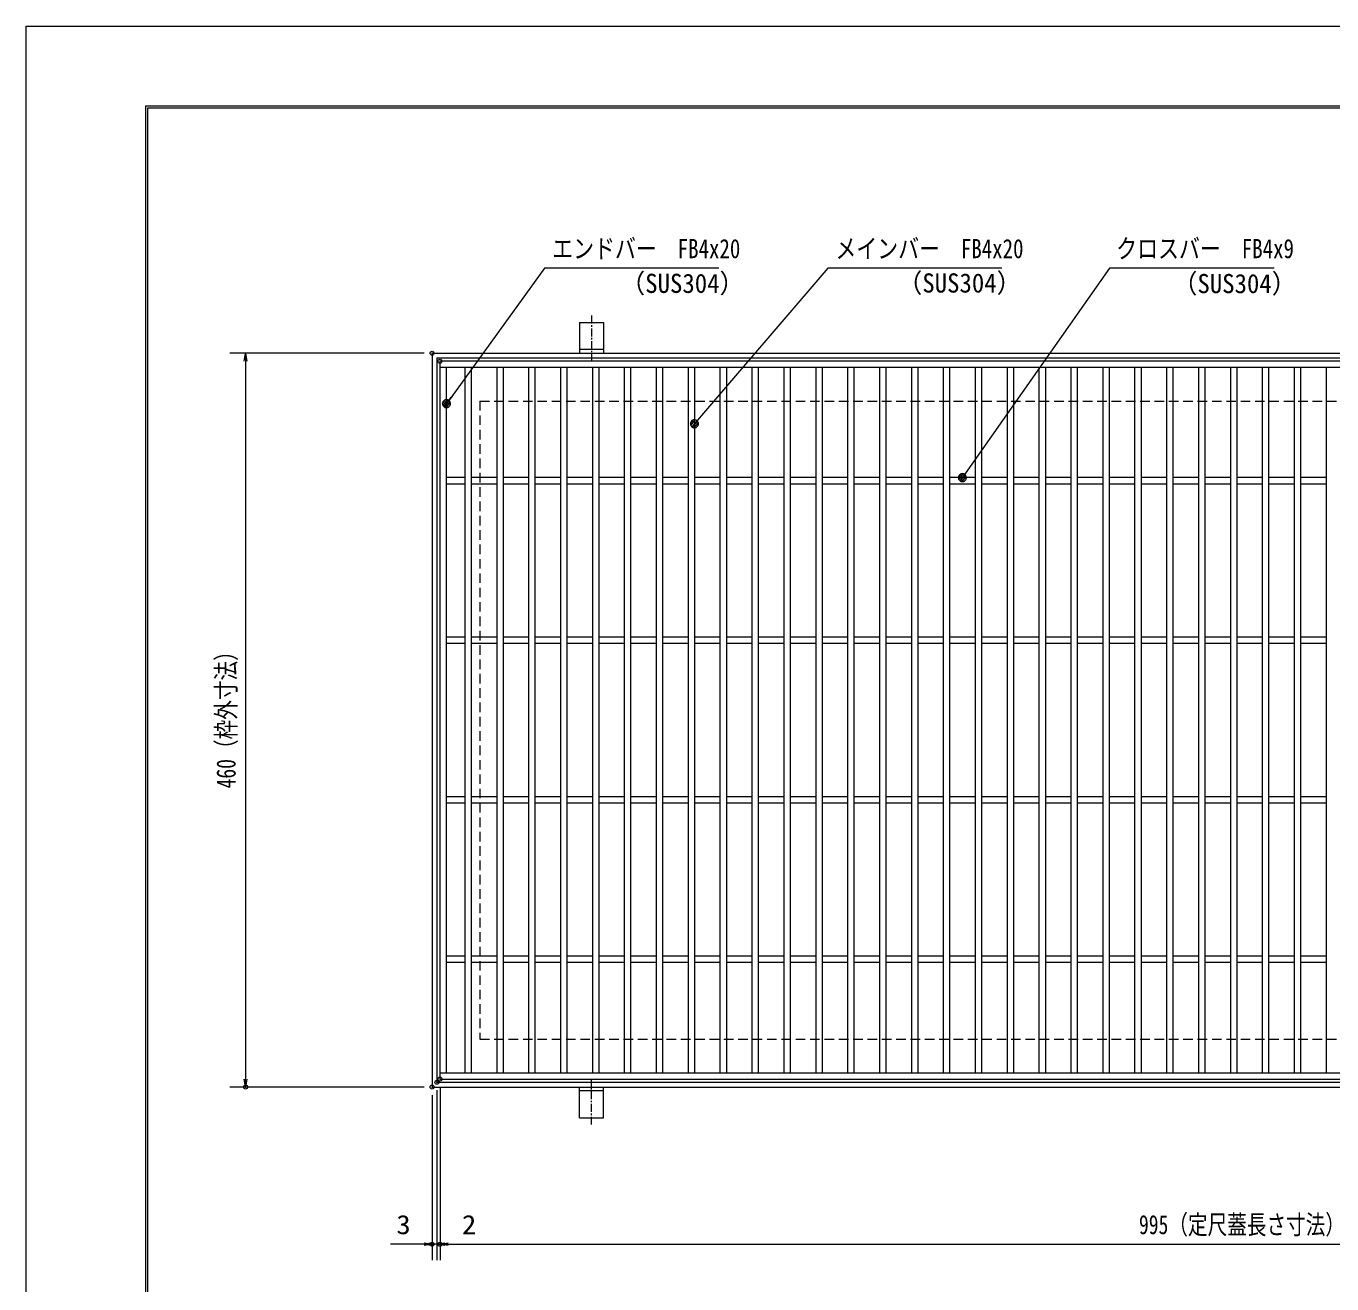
# Model space of a CAD drawing. Units: millimetres, scale not verified. Extents: x -1050 to 1050, y -742 to 742.
# Drawn here: x -1050 to -231, y -46 to 742 of the extents above; entities that cross this region are included whole.
import ezdxf
from ezdxf.enums import TextEntityAlignment as Align

# ---------------------------------------------------------------- set-up
doc = ezdxf.new("R2010")
doc.units = ezdxf.units.MM
doc.header["$LTSCALE"] = 5
doc.header["$PDMODE"] = 32
doc.header["$PDSIZE"] = 2.5
doc.linetypes.add('CHAIN1', pattern=[8, 5, -1, 1, -1])
doc.linetypes.add('DASHED1', pattern=[1.8, 1.2, -0.6])
for name, color, linetype, lineweight in [('0-0_7-図\u3000枠', 4, 'Continuous', 9), ('0-1_寸法注釈', 2, 'Continuous', 9), ('0-2_0', 2, 'Continuous', 9), ('0-3_DEFPOINTS', 134, 'Continuous', 9), ('0-4_アンカー', 7, 'Continuous', 9), ('0-5_枠', 7, 'Continuous', 9), ('0-8_蓋', 5, 'Continuous', 9), ('0-9_溝開口', 4, 'DASHED1', 9)]:
    doc.layers.add(name, color=color, linetype=linetype, lineweight=lineweight)
doc.styles.add('ＭＳ ゴシック', font='')
doc.styles.get('ＭＳ ゴシック').set_extended_font_data('MS Gothic')

# ---------------------------------------------------------------- blocks, each defined once
blk = doc.blocks.new('_OPEN')
at = {"layer": '0-2_0'}
blk.add_line((0, 0), (-5, 0), dxfattribs=at)
blk.add_lwpolyline([(-5, 0.833), (0, 0), (-5, -0.833)], dxfattribs=at)
blk = doc.blocks.new('A$C5D7C781A')
at = {"layer": '0-4_アンカー', "color": 6, "linetype": 'CHAIN1'}
blk.add_line((37.5, 140.11), (37.5, 0), dxfattribs=at)
at = {"layer": '0-4_アンカー'}
for p, q in [((0, 118.78), (0, 22.26)), ((0, 118.78), (75, 118.78)), ((75, 118.78), (75, 22.26)), ((75, 33.76), (0, 33.76)), ((0, 22.26), (75, 22.26))]:
    blk.add_line(p, q, dxfattribs=at)
blk = doc.blocks.new('_Dot')
at = {"layer": '0-2_0'}
for p, q in [((-2.5, 0), (-5, 0)), ((2.445, 0.5), (-2.445, 0.5)), ((1.997, 1.5), (-1.997, 1.5)), ((2.289, -0.995), (-2.289, -0.995)), ((1.499, -1.995), (-1.499, -1.995))]:
    blk.add_line(p, q, dxfattribs=at)
for points in [[(2.5, 0), (2.48, 0.313), (2.421, 0.622), (2.324, 0.92), (2.191, 1.204), (2.023, 1.469), (1.822, 1.711), (1.594, 1.926), (1.34, 2.111), (1.064, 2.262), (0.773, 2.378), (0.468, 2.456), (0.157, 2.495), (-0.157, 2.495), (-0.468, 2.456), (-0.773, 2.378), (-1.064, 2.262), (-1.34, 2.111), (-1.594, 1.926), (-1.822, 1.711), (-2.023, 1.469), (-2.191, 1.204), (-2.324, 0.92), (-2.421, 0.622), (-2.48, 0.313), (-2.5, 0), (0, 0)], [(-2.5, 0), (-2.48, -0.313), (-2.421, -0.622), (-2.324, -0.92), (-2.191, -1.204), (-2.023, -1.469), (-1.822, -1.711), (-1.594, -1.926), (-1.34, -2.111), (-1.064, -2.262), (-0.773, -2.378), (-0.468, -2.456), (-0.157, -2.495), (0.157, -2.495), (0.468, -2.456), (0.773, -2.378), (1.064, -2.262), (1.34, -2.111), (1.594, -1.926), (1.822, -1.711), (2.023, -1.469), (2.191, -1.204), (2.324, -0.92), (2.421, -0.622), (2.48, -0.313), (2.5, 0), (0, 0)]]:
    blk.add_lwpolyline(points, close=True, dxfattribs=at)

msp = doc.modelspace()

# ---------------------------------------------------------------- linework, layer by layer
at = {"layer": '0-0_7-図\u3000枠'}
for p, q in [((-975, -692.5), (-975, 692.5)), ((-973.75, -691.25), (-973.75, 691.25)), ((-973.75, 691.25), (998.75, 691.25))]:
    msp.add_line(p, q, dxfattribs=at)
msp.add_lwpolyline([(-975, 692.5), (1000, 692.5), (1000, -692.5)], dxfattribs=at)
at = {"layer": '0-1_寸法注釈'}
for p, q in [((-800.45, 537.475), (-922.363, 537.475)), ((-912.363, 532.475), (-912.363, 82.475)), ((-800.45, 77.475), (-922.363, 77.475)), ((-792.45, 75.475), (-792.45, -31.047)), ((-792.45, 75.475), (-792.45, -31.047)), ((-790.45, 77.475), (-790.45, -31.047)), ((-790.45, 77.475), (-790.45, -31.047)), ((-795.45, 72.475), (-795.45, -31.047)), ((-800.45, -21.047), (-821.563, -21.047)), ((-797.45, -21.047), (-802.45, -21.047)), ((-792.45, -21.047), (-795.45, -21.047)), ((-792.45, -21.047), (-790.45, -21.047)), ((-787.45, -21.047), (-782.45, -21.047)), ((-785.45, -21.047), (199.55, -21.047)), ((-785.45, -21.047), (-764.337, -21.047))]:
    msp.add_line(p, q, dxfattribs=at)
for points in [[(-615.707, 590.749), (-724.931, 590.749), (-785.857, 506.667)], [(-438.147, 590.749), (-547.371, 590.749), (-630.295, 493.985)], [(-267.513, 590.749), (-370.72, 590.749), (-462.371, 460.29)]]:
    msp.add_lwpolyline(points, dxfattribs=at)
at = {"layer": '0-3_DEFPOINTS'}
msp.add_lwpolyline([(-1050, -742.5), (-1050, 742.5), (1050, 742.5), (1050, -742.5)], close=True, dxfattribs=at)
for p in [(-795.45, 537.475), (-790.45, 82.475), (-912.363, 77.475), (-795.45, 77.475), (-795.45, 77.475), (-792.45, 80.475), (-795.45, -21.047), (-790.45, -21.047)]:
    msp.add_point(p, dxfattribs=at)
at = {"layer": '0-5_枠'}
for p, q in [((-795.45, 537.475), (409.55, 537.475)), ((-795.45, 537.475), (-795.45, 77.475)), ((-792.45, 534.475), (407.714, 534.475)), ((-792.45, 534.475), (-792.45, 80.475)), ((-795.45, 77.475), (409.55, 77.475)), ((-792.45, 80.475), (411.386, 80.475))]:
    msp.add_line(p, q, dxfattribs=at)
at = {"layer": '0-8_蓋'}
for p, q in [((204.55, 532.475), (-790.45, 532.475)), ((-790.45, 82.475), (-790.45, 532.475)), ((204.55, 528.475), (-790.45, 528.475)), ((-786.45, 86.475), (-786.45, 528.475)), ((-774.95, 528.475), (-774.95, 86.475)), ((-770.95, 528.475), (-770.95, 86.475)), ((-754.95, 528.475), (-754.95, 86.475)), ((-750.95, 528.475), (-750.95, 86.475)), ((-734.95, 528.475), (-734.95, 86.475)), ((-730.95, 528.475), (-730.95, 86.475)), ((-714.95, 528.475), (-714.95, 86.475)), ((-710.95, 528.475), (-710.95, 86.475)), ((-694.95, 528.475), (-694.95, 86.475)), ((-690.95, 528.475), (-690.95, 86.475)), ((-674.95, 528.475), (-674.95, 86.475)), ((-670.95, 528.475), (-670.95, 86.475)), ((-654.95, 528.475), (-654.95, 86.475)), ((-650.95, 528.475), (-650.95, 86.475)), ((-634.95, 528.475), (-634.95, 86.475)), ((-630.95, 528.475), (-630.95, 86.475)), ((-614.95, 528.475), (-614.95, 86.475)), ((-610.95, 528.475), (-610.95, 86.475)), ((-594.95, 528.475), (-594.95, 86.475)), ((-590.95, 528.475), (-590.95, 86.475)), ((-574.95, 528.475), (-574.95, 86.475)), ((-570.95, 528.475), (-570.95, 86.475)), ((-554.95, 528.475), (-554.95, 86.475)), ((-550.95, 528.475), (-550.95, 86.475)), ((-534.95, 528.475), (-534.95, 86.475)), ((-530.95, 528.475), (-530.95, 86.475)), ((-514.95, 528.475), (-514.95, 86.475)), ((-510.95, 528.475), (-510.95, 86.475)), ((-494.95, 528.475), (-494.95, 86.475)), ((-490.95, 528.475), (-490.95, 86.475)), ((-474.95, 528.475), (-474.95, 86.475)), ((-470.95, 528.475), (-470.95, 86.475)), ((-454.95, 528.475), (-454.95, 86.475)), ((-450.95, 528.475), (-450.95, 86.475)), ((-434.95, 528.475), (-434.95, 86.475)), ((-430.95, 528.475), (-430.95, 86.475)), ((-414.95, 528.475), (-414.95, 86.475)), ((-410.95, 528.475), (-410.95, 86.475)), ((-394.95, 528.475), (-394.95, 86.475)), ((-390.95, 528.475), (-390.95, 86.475)), ((-374.95, 528.475), (-374.95, 86.475)), ((-370.95, 528.475), (-370.95, 86.475)), ((-354.95, 528.475), (-354.95, 86.475)), ((-350.95, 528.475), (-350.95, 86.475)), ((-334.95, 528.475), (-334.95, 86.475)), ((-330.95, 528.475), (-330.95, 86.475)), ((-314.95, 528.475), (-314.95, 86.475)), ((-310.95, 528.475), (-310.95, 86.475)), ((-294.95, 528.475), (-294.95, 86.475)), ((-290.95, 528.475), (-290.95, 86.475)), ((-274.95, 528.475), (-274.95, 86.475)), ((-270.95, 528.475), (-270.95, 86.475)), ((-254.95, 528.475), (-254.95, 86.475)), ((-250.95, 528.475), (-250.95, 86.475)), ((-234.95, 528.475), (-234.95, 86.475)), ((-774.95, 459.475), (-786.45, 459.475)), ((-754.95, 459.475), (-770.95, 459.475)), ((-734.95, 459.475), (-750.95, 459.475)), ((-714.95, 459.475), (-730.95, 459.475)), ((-694.95, 459.475), (-710.95, 459.475)), ((-674.95, 459.475), (-690.95, 459.475)), ((-654.95, 459.475), (-670.95, 459.475)), ((-634.95, 459.475), (-650.95, 459.475)), ((-614.95, 459.475), (-630.95, 459.475)), ((-594.95, 459.475), (-610.95, 459.475)), ((-574.95, 459.475), (-590.95, 459.475)), ((-554.95, 459.475), (-570.95, 459.475)), ((-534.95, 459.475), (-550.95, 459.475)), ((-514.95, 459.475), (-530.95, 459.475)), ((-494.95, 459.475), (-510.95, 459.475)), ((-474.95, 459.475), (-490.95, 459.475)), ((-454.95, 459.475), (-470.95, 459.475)), ((-434.95, 459.475), (-450.95, 459.475)), ((-414.95, 459.475), (-430.95, 459.475)), ((-394.95, 459.475), (-410.95, 459.475)), ((-374.95, 459.475), (-390.95, 459.475)), ((-354.95, 459.475), (-370.95, 459.475)), ((-334.95, 459.475), (-350.95, 459.475)), ((-314.95, 459.475), (-330.95, 459.475)), ((-294.95, 459.475), (-310.95, 459.475)), ((-274.95, 459.475), (-290.95, 459.475)), ((-254.95, 459.475), (-270.95, 459.475)), ((-234.95, 459.475), (-250.95, 459.475)), ((-774.95, 455.475), (-786.45, 455.475)), ((-754.95, 455.475), (-770.95, 455.475)), ((-734.95, 455.475), (-750.95, 455.475)), ((-714.95, 455.475), (-730.95, 455.475)), ((-694.95, 455.475), (-710.95, 455.475)), ((-674.95, 455.475), (-690.95, 455.475)), ((-654.95, 455.475), (-670.95, 455.475)), ((-634.95, 455.475), (-650.95, 455.475)), ((-614.95, 455.475), (-630.95, 455.475)), ((-594.95, 455.475), (-610.95, 455.475)), ((-574.95, 455.475), (-590.95, 455.475)), ((-554.95, 455.475), (-570.95, 455.475)), ((-534.95, 455.475), (-550.95, 455.475)), ((-514.95, 455.475), (-530.95, 455.475)), ((-494.95, 455.475), (-510.95, 455.475)), ((-474.95, 455.475), (-490.95, 455.475)), ((-454.95, 455.475), (-470.95, 455.475)), ((-434.95, 455.475), (-450.95, 455.475)), ((-414.95, 455.475), (-430.95, 455.475)), ((-394.95, 455.475), (-410.95, 455.475)), ((-374.95, 455.475), (-390.95, 455.475)), ((-354.95, 455.475), (-370.95, 455.475)), ((-334.95, 455.475), (-350.95, 455.475)), ((-314.95, 455.475), (-330.95, 455.475)), ((-294.95, 455.475), (-310.95, 455.475)), ((-274.95, 455.475), (-290.95, 455.475)), ((-254.95, 455.475), (-270.95, 455.475)), ((-234.95, 455.475), (-250.95, 455.475)), ((-774.95, 359.475), (-786.45, 359.475)), ((-774.95, 355.475), (-786.45, 355.475)), ((-754.95, 359.475), (-770.95, 359.475)), ((-754.95, 355.475), (-770.95, 355.475)), ((-734.95, 359.475), (-750.95, 359.475)), ((-734.95, 355.475), (-750.95, 355.475)), ((-714.95, 359.475), (-730.95, 359.475)), ((-714.95, 355.475), (-730.95, 355.475)), ((-694.95, 359.475), (-710.95, 359.475)), ((-694.95, 355.475), (-710.95, 355.475)), ((-674.95, 359.475), (-690.95, 359.475)), ((-674.95, 355.475), (-690.95, 355.475)), ((-654.95, 359.475), (-670.95, 359.475)), ((-654.95, 355.475), (-670.95, 355.475)), ((-634.95, 359.475), (-650.95, 359.475)), ((-634.95, 355.475), (-650.95, 355.475)), ((-614.95, 359.475), (-630.95, 359.475)), ((-614.95, 355.475), (-630.95, 355.475)), ((-594.95, 359.475), (-610.95, 359.475)), ((-594.95, 355.475), (-610.95, 355.475)), ((-574.95, 359.475), (-590.95, 359.475)), ((-574.95, 355.475), (-590.95, 355.475)), ((-554.95, 359.475), (-570.95, 359.475)), ((-554.95, 355.475), (-570.95, 355.475)), ((-534.95, 359.475), (-550.95, 359.475)), ((-534.95, 355.475), (-550.95, 355.475)), ((-514.95, 359.475), (-530.95, 359.475)), ((-514.95, 355.475), (-530.95, 355.475)), ((-494.95, 359.475), (-510.95, 359.475)), ((-494.95, 355.475), (-510.95, 355.475)), ((-474.95, 359.475), (-490.95, 359.475)), ((-474.95, 355.475), (-490.95, 355.475)), ((-454.95, 359.475), (-470.95, 359.475)), ((-454.95, 355.475), (-470.95, 355.475)), ((-434.95, 359.475), (-450.95, 359.475)), ((-434.95, 355.475), (-450.95, 355.475)), ((-414.95, 359.475), (-430.95, 359.475)), ((-414.95, 355.475), (-430.95, 355.475)), ((-394.95, 359.475), (-410.95, 359.475)), ((-394.95, 355.475), (-410.95, 355.475)), ((-374.95, 359.475), (-390.95, 359.475)), ((-374.95, 355.475), (-390.95, 355.475)), ((-354.95, 359.475), (-370.95, 359.475)), ((-354.95, 355.475), (-370.95, 355.475)), ((-334.95, 359.475), (-350.95, 359.475)), ((-334.95, 355.475), (-350.95, 355.475)), ((-314.95, 359.475), (-330.95, 359.475)), ((-314.95, 355.475), (-330.95, 355.475)), ((-294.95, 359.475), (-310.95, 359.475)), ((-294.95, 355.475), (-310.95, 355.475)), ((-274.95, 359.475), (-290.95, 359.475)), ((-274.95, 355.475), (-290.95, 355.475)), ((-254.95, 359.475), (-270.95, 359.475)), ((-254.95, 355.475), (-270.95, 355.475)), ((-234.95, 359.475), (-250.95, 359.475)), ((-234.95, 355.475), (-250.95, 355.475)), ((-774.95, 259.475), (-786.45, 259.475)), ((-774.95, 255.475), (-786.45, 255.475)), ((-754.95, 259.475), (-770.95, 259.475)), ((-754.95, 255.475), (-770.95, 255.475)), ((-734.95, 259.475), (-750.95, 259.475)), ((-734.95, 255.475), (-750.95, 255.475)), ((-714.95, 259.475), (-730.95, 259.475)), ((-714.95, 255.475), (-730.95, 255.475)), ((-694.95, 259.475), (-710.95, 259.475)), ((-694.95, 255.475), (-710.95, 255.475)), ((-674.95, 259.475), (-690.95, 259.475)), ((-674.95, 255.475), (-690.95, 255.475)), ((-654.95, 259.475), (-670.95, 259.475)), ((-654.95, 255.475), (-670.95, 255.475)), ((-634.95, 259.475), (-650.95, 259.475)), ((-634.95, 255.475), (-650.95, 255.475)), ((-614.95, 259.475), (-630.95, 259.475)), ((-614.95, 255.475), (-630.95, 255.475)), ((-594.95, 259.475), (-610.95, 259.475)), ((-594.95, 255.475), (-610.95, 255.475)), ((-574.95, 259.475), (-590.95, 259.475)), ((-574.95, 255.475), (-590.95, 255.475)), ((-554.95, 259.475), (-570.95, 259.475)), ((-554.95, 255.475), (-570.95, 255.475)), ((-534.95, 259.475), (-550.95, 259.475)), ((-534.95, 255.475), (-550.95, 255.475)), ((-514.95, 259.475), (-530.95, 259.475)), ((-514.95, 255.475), (-530.95, 255.475)), ((-494.95, 259.475), (-510.95, 259.475)), ((-494.95, 255.475), (-510.95, 255.475)), ((-474.95, 259.475), (-490.95, 259.475)), ((-474.95, 255.475), (-490.95, 255.475)), ((-454.95, 259.475), (-470.95, 259.475)), ((-454.95, 255.475), (-470.95, 255.475)), ((-434.95, 259.475), (-450.95, 259.475)), ((-434.95, 255.475), (-450.95, 255.475)), ((-414.95, 259.475), (-430.95, 259.475)), ((-414.95, 255.475), (-430.95, 255.475)), ((-394.95, 259.475), (-410.95, 259.475)), ((-394.95, 255.475), (-410.95, 255.475)), ((-374.95, 259.475), (-390.95, 259.475)), ((-374.95, 255.475), (-390.95, 255.475)), ((-354.95, 259.475), (-370.95, 259.475)), ((-354.95, 255.475), (-370.95, 255.475)), ((-334.95, 259.475), (-350.95, 259.475)), ((-334.95, 255.475), (-350.95, 255.475)), ((-314.95, 259.475), (-330.95, 259.475)), ((-314.95, 255.475), (-330.95, 255.475)), ((-294.95, 259.475), (-310.95, 259.475)), ((-294.95, 255.475), (-310.95, 255.475)), ((-274.95, 259.475), (-290.95, 259.475)), ((-274.95, 255.475), (-290.95, 255.475)), ((-254.95, 259.475), (-270.95, 259.475)), ((-254.95, 255.475), (-270.95, 255.475)), ((-234.95, 259.475), (-250.95, 259.475)), ((-234.95, 255.475), (-250.95, 255.475)), ((-774.95, 159.475), (-786.45, 159.475)), ((-754.95, 159.475), (-770.95, 159.475)), ((-734.95, 159.475), (-750.95, 159.475)), ((-714.95, 159.475), (-730.95, 159.475)), ((-694.95, 159.475), (-710.95, 159.475)), ((-674.95, 159.475), (-690.95, 159.475)), ((-654.95, 159.475), (-670.95, 159.475)), ((-634.95, 159.475), (-650.95, 159.475)), ((-614.95, 159.475), (-630.95, 159.475)), ((-594.95, 159.475), (-610.95, 159.475)), ((-574.95, 159.475), (-590.95, 159.475)), ((-554.95, 159.475), (-570.95, 159.475)), ((-534.95, 159.475), (-550.95, 159.475)), ((-514.95, 159.475), (-530.95, 159.475)), ((-494.95, 159.475), (-510.95, 159.475)), ((-474.95, 159.475), (-490.95, 159.475)), ((-454.95, 159.475), (-470.95, 159.475)), ((-434.95, 159.475), (-450.95, 159.475)), ((-414.95, 159.475), (-430.95, 159.475)), ((-394.95, 159.475), (-410.95, 159.475)), ((-374.95, 159.475), (-390.95, 159.475)), ((-354.95, 159.475), (-370.95, 159.475)), ((-334.95, 159.475), (-350.95, 159.475)), ((-314.95, 159.475), (-330.95, 159.475)), ((-294.95, 159.475), (-310.95, 159.475)), ((-274.95, 159.475), (-290.95, 159.475)), ((-254.95, 159.475), (-270.95, 159.475)), ((-234.95, 159.475), (-250.95, 159.475)), ((-774.95, 155.475), (-786.45, 155.475)), ((-754.95, 155.475), (-770.95, 155.475)), ((-734.95, 155.475), (-750.95, 155.475)), ((-714.95, 155.475), (-730.95, 155.475)), ((-694.95, 155.475), (-710.95, 155.475)), ((-674.95, 155.475), (-690.95, 155.475)), ((-654.95, 155.475), (-670.95, 155.475)), ((-634.95, 155.475), (-650.95, 155.475)), ((-614.95, 155.475), (-630.95, 155.475)), ((-594.95, 155.475), (-610.95, 155.475)), ((-574.95, 155.475), (-590.95, 155.475)), ((-554.95, 155.475), (-570.95, 155.475)), ((-534.95, 155.475), (-550.95, 155.475)), ((-514.95, 155.475), (-530.95, 155.475)), ((-494.95, 155.475), (-510.95, 155.475)), ((-474.95, 155.475), (-490.95, 155.475)), ((-454.95, 155.475), (-470.95, 155.475)), ((-434.95, 155.475), (-450.95, 155.475)), ((-414.95, 155.475), (-430.95, 155.475)), ((-394.95, 155.475), (-410.95, 155.475)), ((-374.95, 155.475), (-390.95, 155.475)), ((-354.95, 155.475), (-370.95, 155.475)), ((-334.95, 155.475), (-350.95, 155.475)), ((-314.95, 155.475), (-330.95, 155.475)), ((-294.95, 155.475), (-310.95, 155.475)), ((-274.95, 155.475), (-290.95, 155.475)), ((-254.95, 155.475), (-270.95, 155.475)), ((-234.95, 155.475), (-250.95, 155.475)), ((-790.45, 86.475), (204.55, 86.475)), ((-790.45, 82.475), (204.55, 82.475))]:
    msp.add_line(p, q, dxfattribs=at)
at = {"layer": '0-8_蓋', "color": 7}
for p in [(-790.45, 532.475), (-790.45, 82.475)]:
    msp.add_point(p, dxfattribs=at)
at = {"layer": '0-9_溝開口'}
for p, q in [((-765.45, 507.475), (204.55, 507.475)), ((-765.45, 507.475), (-765.45, 107.475)), ((-765.45, 107.475), (204.55, 107.475))]:
    msp.add_line(p, q, dxfattribs=at)

# ---------------------------------------------------------------- block references
at = {"layer": '0-1_寸法注釈'}
for name, p, rotation in [('_OPEN', (-912.363, 537.475), 90), ('_Dot', (-786.45, 505.862), 233.62864), ('_Dot', (-630.95, 493.23), 229.06472), ('_Dot', (-462.95, 459.475), 234.618), ('_OPEN', (-912.363, 77.475), 270), ('_OPEN', (-792.45, -21.047), 180), ('_OPEN', (-790.45, -21.047), 180), ('_OPEN', (-790.45, -21.047), 180)]:
    msp.add_blockref(name, p, dxfattribs=dict(at, rotation=rotation))
for p in [(-795.45, -21.047), (-792.45, -21.047)]:
    msp.add_blockref('_OPEN', p, dxfattribs=at)
at = {"layer": '0-4_アンカー', "xscale": 0.2, "yscale": 0.2}
msp.add_blockref('A$C5D7C781A', (-702.95, 533.023), dxfattribs=at)
at = {"layer": '0-4_アンカー', "xscale": -0.2, "yscale": 0.2, "rotation": 180}
msp.add_blockref('A$C5D7C781A', (-702.95, 81.927), dxfattribs=at)

# ---------------------------------------------------------------- texts
at = {"layer": '0-1_寸法注釈', "color": 7, "style": 'ＭＳ ゴシック'}
for s, height, width, p in [('エンドバー\u3000FB4x20', 12.02, 0.8, (-720.154, 593.436)), ('メインバー\u3000FB4x20', 12.02, 0.8, (-542.593, 593.436)), ('クロスバー\u3000FB4x9', 12.03, 0.8, (-366.554, 593.436)), ('（SUS304）', 12.02, 0.95, (-503.663, 571.881)), ('（SUS304）', 12.02, 0.95, (-677.407, 571.644)), ('（SUS304）', 12.02, 0.95, (-331.179, 571.513)), ('3', 12.02, 1.1, (-817.873, -18.36)), ('2', 12.02, 1.1, (-776.76, -18.36)), ('995（定尺蓋長さ寸法）', 12.03, 0.75, (-352.249, -18.36))]:
    msp.add_text(s, height=height, dxfattribs=dict(at, width=width)).set_placement(p, align=Align.BOTTOM_LEFT)
at = {"layer": '0-1_寸法注釈', "color": 7, "style": 'ＭＳ ゴシック', "width": 0.75}
msp.add_text('460（枠外寸法）', height=12.03, rotation=90, dxfattribs=at).set_placement((-915.05, 264.682), align=Align.BOTTOM_LEFT)

doc.saveas('drawing.dxf')
